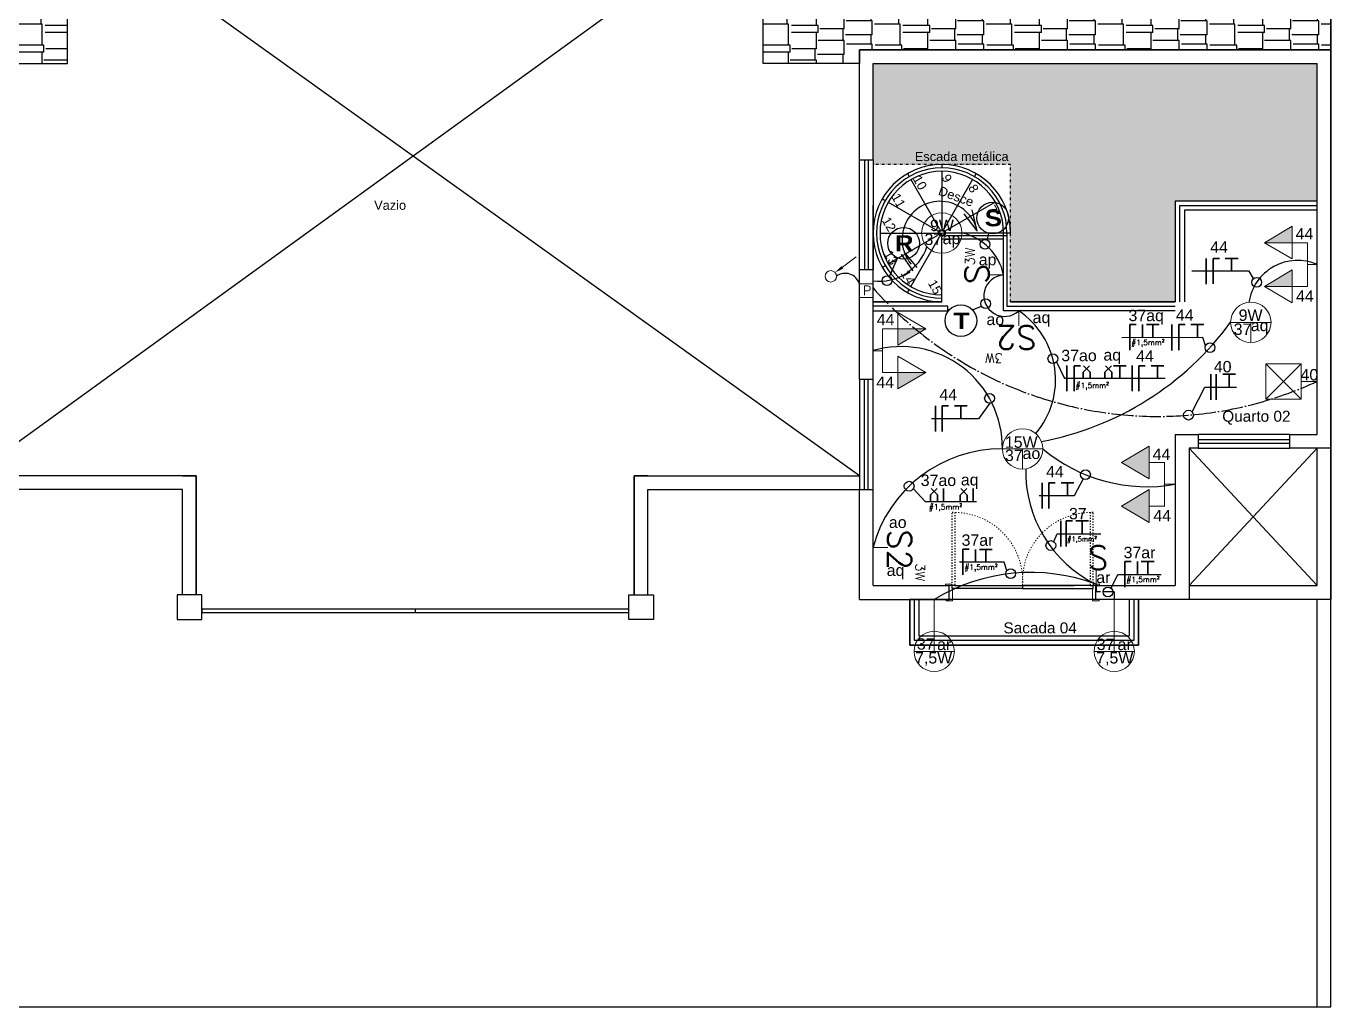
# Model space of a CAD drawing. Header units: millimetres. Extents: x 32721 to 70403, y 1490 to 13922.
# Drawn here: x 35740 to 37165, y 3643 to 4714 of the extents above; entities that cross this region are included whole.
import ezdxf
from ezdxf.enums import TextEntityAlignment as Align

# ---------------------------------------------------------------- set-up
doc = ezdxf.new("R2010")
doc.units = ezdxf.units.MM
for name, pattern in [('ACAD_ISO02W100', [15, 12, -3]), ('ACAD_ISO03W100', [30, 12, -18]), ('ACAD_ISO04W100', [30, 24, -3, 0, -3]), ('DASHDOT', [1, 0.5, -0.25, 0, -0.25]), ('DIVIDE', [31.75, 12.7, -6.35, 0, -6.35, 0, -6.35])]:
    doc.linetypes.add(name, pattern=pattern)
for name, color, linetype in [('005', 9, 'Continuous'), ('02', 2, 'Continuous'), ('03', 3, 'Continuous'), ('08', 8, 'Continuous'), ('COMODOS', 50, 'Continuous'), ('EJEL25170TP', 1, 'DASHDOT'), ('VIEWPORT', 10, 'Continuous')]:
    doc.layers.add(name, color=color, linetype=linetype)
for name, color, linetype, lineweight in [('A-DOOR', 9, 'Continuous', 9), ('EJEL05130C', 130, 'Continuous', 30), ('EJEL0550C', 50, 'Continuous', 35), ('EJEL0580C', 80, 'Continuous', 9), ('EJEL09210C', 210, 'Continuous', 9), ('EJEL25170C', 170, 'Continuous', 25), ('EJEL25170T', 170, 'ACAD_ISO02W100', 25), ('EJEL3040C', 40, 'Continuous', 9)]:
    doc.layers.add(name, color=color, linetype=linetype, lineweight=lineweight)
doc.styles.add('COTAS', font='arial.ttf', dxfattribs={"height": 12})
doc.styles.add('M_abG50', font='', dxfattribs={"width": 1.1, "height": 0.13})
doc.styles.add('ROMANS', font='romans.shx')
doc.styles.add('SR60', font='simplex', dxfattribs={"height": 0.15})
doc.styles.add('SR80', font='SIMPLEX', dxfattribs={"height": 0.1})
doc.styles.get('M_abG50').set_extended_font_data('Arial Black')

# ---------------------------------------------------------------- blocks, each defined once
blk = doc.blocks.new('A$C31A50C72')
at = {"layer": 'EJEL0580C'}
for p, q in [((0, -15.9), (0, 15.9)), ((0, 0), (-41.1, 0))]:
    blk.add_line(p, q, dxfattribs=at)
blk.add_circle((0, 0), 15.9, dxfattribs=at)
blk = doc.blocks.new('A$C4F674D86')
at = {"layer": 'EJEL0580C'}
for p, q in [((16.2, 0), (-16.2, 0)), ((16.2, 0), (-16.2, 0)), ((0, 0), (0, -16.2)), ((0, -16.2), (0, 0)), ((0, 0), (16.2, 0)), ((0, 0), (0, -16.2)), ((0, -16.2), (0, 0)), ((0, 0), (16.2, 0))]:
    blk.add_line(p, q, dxfattribs=at)
blk.add_circle((0, 0), 16.2, dxfattribs=at)
blk.add_circle((0, 0), 16.2, dxfattribs=at)
blk = doc.blocks.new('3w')
at = {"layer": 'EJEL0580C'}
blk.add_line((339.4, 2419.6), (323.2, 2419.6), dxfattribs=at)
for s, height, style, p in [('S', 25.8, 'SR80', (339.4, 2429.7)), ('3W', 10.3, 'SR60', (354.8, 2409.1))]:
    blk.add_text(s, height=height, rotation=270, dxfattribs=dict(at, style=style)).set_placement(p)
blk = doc.blocks.new('A$C5CDA3447')
at = {"layer": 'EJEL0580C'}
blk.add_line((6.6, 0), (-6.6, 0), dxfattribs=at)
at = {"layer": 'EJEL0580C', "style": 'SR80'}
blk.add_text('S', height=21.2, rotation=270, dxfattribs=at).set_placement((6.6, 7.4))
blk = doc.blocks.new('A$C3D7A1D48')
at = {"layer": 'EJEL0580C'}
blk.add_line((6.6, 0), (-6.6, 0), dxfattribs=at)
at = {"layer": 'EJEL0580C', "style": 'SR80'}
blk.add_text('S2', height=21.16, rotation=270, dxfattribs=at).set_placement((6.6, 16.1))
blk = doc.blocks.new('s2 3w')
at = {"layer": 'EJEL0580C', "xscale": 1.21732736314486, "yscale": 1.21732736314486, "zscale": 1.21732736314486}
blk.add_blockref('A$C3D7A1D48', (2289.9, 2240.1), dxfattribs=at)
at = {"layer": 'EJEL0580C', "style": 'SR60'}
blk.add_text('3W', height=10.3, rotation=270, dxfattribs=at).set_placement((2328.2, 2222.6))
blk = doc.blocks.new('A$C51C8040F')
at = {"layer": 'EJEL0580C'}
h = blk.add_hatch(color=256, dxfattribs=at)
h.dxf.hatch_style = 1
h.paths.add_polyline_path([(0, -16.9), (28.7, 0), (0, 16.9)])
for p, q in [((0, 0), (0, 16.9)), ((0, 16.9), (0, -16.9)), ((0, 16.9), (28.7, 0)), ((0, 0), (-15.9, 0)), ((28.7, 0), (0, -16.9))]:
    blk.add_line(p, q, dxfattribs=at)
blk = doc.blocks.new('tv 2 altas')
at = {"layer": 'EJEL0580C'}
for p, q in [((-37.6, 2842.2), (10, 2842.2)), ((10, 2842.2), (-13.8, 2842.2)), ((-13.8, 2842.2), (-13.8, 2830.6))]:
    blk.add_line(p, q, dxfattribs=at)
at = {"layer": 'EJEL0580C', "xscale": 1.059979705887933, "yscale": 1.059979705887933, "zscale": 1.059979705887933, "rotation": 90}
for p in [(-37.6, 2859), (10, 2859)]:
    blk.add_blockref('A$C51C8040F', p, dxfattribs=at)
blk = doc.blocks.new('tomada dupla media 01')
at = {"layer": 'EJEL0580C'}
h = blk.add_hatch(color=256, dxfattribs=at)
h.dxf.hatch_style = 1
h.paths.add_polyline_path([(1921.4, 2677.1), (1903.5, 2677.1), (1921.4, 2646.8)])
h = blk.add_hatch(color=256, dxfattribs=at)
h.dxf.hatch_style = 1
h.paths.add_polyline_path([(1969.1, 2677.1), (1951.2, 2677.1), (1969.1, 2646.8)])
for p, q in [((1969.1, 2693.8), (1921.4, 2693.8)), ((1921.4, 2693.8), (1945.2, 2693.8)), ((1921.4, 2677.1), (1921.4, 2693.8)), ((1945.2, 2693.8), (1945.2, 2704.2)), ((1969.1, 2677.1), (1969.1, 2693.8)), ((1939.2, 2677.1), (1903.5, 2677.1)), ((1921.4, 2646.8), (1903.5, 2677.1)), ((1921.4, 2677.1), (1939.2, 2677.1)), ((1939.2, 2677.1), (1921.4, 2646.8)), ((1921.4, 2677.1), (1921.4, 2646.8)), ((1986.9, 2677.1), (1951.2, 2677.1)), ((1969.1, 2646.8), (1951.2, 2677.1)), ((1969.1, 2677.1), (1986.9, 2677.1)), ((1986.9, 2677.1), (1969.1, 2646.8)), ((1969.1, 2677.1), (1969.1, 2646.8))]:
    blk.add_line(p, q, dxfattribs=at)
blk = doc.blocks.new('A$C4247474B')
at = {"layer": 'EJEL0580C'}
for p, q in [((0, 0), (31.7, 0)), ((0, 0), (0, -31.7)), ((31.7, 0), (31.7, -31.7)), ((0, -31.7), (31.7, -31.7))]:
    blk.add_line(p, q, dxfattribs=at)
at = {"layer": 'EJEL0580C', "style": 'SR80'}
blk.add_text('P', height=21.2, rotation=270, dxfattribs=at).set_placement((5.5, -8.3))
blk = doc.blocks.new('A$C1F842686')
at = {"layer": 'EJEL0580C', "linetype": 'ByBlock', "lineweight": -2}
blk.add_line((10.5, 8.1), (22.8, 17.5), dxfattribs=at)
at = {"layer": 'EJEL0580C'}
blk.add_circle((0, 0), 5.13, dxfattribs=at)
blk.add_solid([(11.3, 7), (3.7, 3.3), (9.6, 9.2)], dxfattribs=at)
blk = doc.blocks.new('A$C45B0798E')
at = {"layer": 'EJEL0580C'}
for p, q in [((-15.9, -15.9), (-15.9, 15.9)), ((-15.9, 15.9), (15.9, 15.9)), ((15.9, -15.9), (15.9, 15.9)), ((-26.9, 0), (-30.2, 0)), ((-15.9, 0), (-26.9, 0)), ((-15.9, -15.9), (15.9, -15.9))]:
    blk.add_line(p, q, dxfattribs=at)
at = {"layer": 'EJEL0580C', "ltscale": 0.015}
for p, q in [((-15.9, -15.9), (15.9, 15.9)), ((-15.9, 15.9), (15.9, -15.9))]:
    blk.add_line(p, q, dxfattribs=at)
blk = doc.blocks.new('A$C71E37391')
at = {"layer": 'EJEL0550C', "ltscale": 0.015}
for p, q in [((7, 14), (-7, 14)), ((0, 0), (0, 14))]:
    blk.add_line(p, q, dxfattribs=at)
blk = doc.blocks.new('A$C1116134A')
at = {"layer": 'EJEL0550C', "ltscale": 0.015}
for p, q in [((0, -14), (0, 14)), ((0, 14), (7, 14))]:
    blk.add_line(p, q, dxfattribs=at)
blk = doc.blocks.new('A$C33D512FD')
at = {"layer": 'EJEL0550C', "ltscale": 0.015}
for p, q in [((-3.8, 7), (3.3, 14)), ((-3.8, 0), (-3.8, 7)), ((3.8, 7), (-3.3, 14)), ((3.8, 0), (3.8, 7))]:
    blk.add_line(p, q, dxfattribs=at)

msp = doc.modelspace()

# ---------------------------------------------------------------- hatches: boundary and pattern name
at = {"layer": '08'}
h = msp.add_hatch(dxfattribs=at)
h.set_pattern_fill('AR-RSHKE', color=256, scale=0.1, angle=90)
h.set_pattern_definition([(90, (-91648.483, -81460.934), (-30.48, 64.77), [15.24, -12.7, 17.78, -7.62, 22.86, -10.16]), (90, (-91649.753, -81445.694), (-30.48, 64.77), [12.7, -48.26, 10.16, -15.24]), (90, (-91646.578, -81415.214), (-30.48, 64.77), [7.62, -78.74]), (180, (-91648.483, -81460.934), (-30.48, -21.59), [29.21, -92.71]), (180, (-91648.483, -81445.694), (-30.48, -21.59), [28.575, -93.345]), (180, (-91648.483, -81432.994), (-30.48, -21.59), [26.67, -95.25]), (180, (-91646.578, -81415.214), (-30.48, -21.59), [29.21, -92.71]), (180, (-91646.578, -81407.594), (-30.48, -21.59), [29.21, -92.71]), (180, (-91648.483, -81384.734), (-30.48, -21.59), [27.94, -93.98])])
h.paths.add_polyline_path([(35165.5, 5058.2), (35165.5, 4688.2), (35680.5, 4688.2), (35680.5, 4673.2), (35785.5, 4673.2), (35785.5, 4873.2), (35665.5, 4873.2), (35665.5, 5058.2), (35320.5, 5058.2)])
h = msp.add_hatch(dxfattribs=at)
h.set_pattern_fill('AR-RSHKE', color=256, scale=0.1, angle=90)
h.set_pattern_definition([(90, (-84493.578, -81460.934), (-30.48, 64.77), [15.24, -12.7, 17.78, -7.62, 22.86, -10.16]), (90, (-84494.848, -81445.694), (-30.48, 64.77), [12.7, -48.26, 10.16, -15.24]), (90, (-84491.673, -81415.214), (-30.48, 64.77), [7.62, -78.74]), (180, (-84493.578, -81460.934), (-30.48, -21.59), [29.21, -92.71]), (180, (-84493.578, -81445.694), (-30.48, -21.59), [28.575, -93.345]), (180, (-84493.578, -81432.994), (-30.48, -21.59), [26.67, -95.25]), (180, (-84491.673, -81415.214), (-30.48, -21.59), [29.21, -92.71]), (180, (-84491.673, -81407.594), (-30.48, -21.59), [29.21, -92.71]), (180, (-84493.578, -81384.734), (-30.48, -21.59), [27.94, -93.98])])
h.paths.add_polyline_path([(37165.5, 5058.2), (37165.5, 4688.2), (36650.5, 4688.2), (36650.5, 4673.2), (36545.5, 4673.2), (36545.5, 4873.2), (36665.5, 4873.2), (36665.5, 5058.2), (37010.5, 5058.2)])
h = msp.add_hatch(dxfattribs=at)
h.set_pattern_fill('AR-SAND', color=256, scale=0.2, angle=180)
h.set_pattern_definition([(217.5, (36355.195, 4088.2165), (0.320006, -9.788265), [0, -7.7216, 0, -8.636, 0, -8.255]), (187.5, (36355.195, 4088.217), (-8.99047, -14.3365), [0, -4.1656, 0, -6.9596, 0, -2.667]), (147.5, (36361.443, 4088.2165), (-15.81985, -0.02874), [0, -2.54, 0, -9.144, 0, -11.938]), (137.5, (36361.443, 4088.217), (-15.27113, -4.45859), [0, -1.27, 0, -5.9944, 0, -6.858])])
h.paths.add_polyline_path([(37150.5, 4523.2), (36995.5, 4523.2), (36995.5, 4413.2), (36815.5, 4413.2), (36815.5, 4563.2), (36665.5, 4563.2), (36665.5, 4673.2), (37150.5, 4673.2)])

# ---------------------------------------------------------------- linework, layer by layer
at = {"layer": '005', "color": 251}
msp.add_line((37150.5, 4253.2), (37010.5, 4103.2), dxfattribs=at)
at = {"layer": '005'}
msp.add_line((36165.5, 4073.8), (36165.5, 4077.5), dxfattribs=at)
at = {"layer": '005', "linetype": 'DIVIDE', "ltscale": 0.2}
msp.add_lwpolyline([(36815.5, 4413.2), (36815.5, 4563.2), (36665.5, 4563.2)], dxfattribs=at)
at = {"layer": '005'}
for points in [[(36995.5, 4403.2), (36808, 4403.2), (36808, 4488.2)], [(36811.7, 4488.2), (36811.7, 4408.2), (36995.5, 4408.2)], [(36665.5, 4403.2), (36747, 4403.2), (36747, 4408.2), (36665.5, 4408.2)]]:
    msp.add_lwpolyline(points, dxfattribs=at)
at = {"layer": '02', "color": 251}
for p, q in [((35680.5, 4223.2), (36545.5, 4849.4)), ((36650.5, 4223.2), (35785.5, 4842.6))]:
    msp.add_line(p, q, dxfattribs=at)
at = {"layer": '03'}
msp.add_line((36740.5, 4563.2), (36740.5, 4559.5), dxfattribs=at)
at = {"layer": '08'}
for p, q in [((36650.5, 4688.2), (37165.5, 4688.2)), ((36650.5, 4568.2), (36650.5, 4688.2)), ((37165.5, 4688.2), (37165.5, 4253.2)), ((36665.5, 4673.2), (37150.5, 4673.2)), ((36665.5, 4568.2), (36665.5, 4673.2)), ((37091.1, 4673.2), (37150.5, 4673.2)), ((37150.5, 4268.2), (37150.5, 4673.2)), ((36650.5, 4568.2), (36665.5, 4568.2)), ((36650.5, 4448.2), (36650.5, 4568.2)), ((36665.5, 4568.2), (36665.5, 4448.2)), ((36703, 4553.2), (36704.8, 4549.9)), ((36706.7, 4546.7), (36738.1, 4492.3)), ((36740.5, 4555.7), (36740.5, 4493)), ((36774.2, 4546.7), (36742.8, 4492.3)), ((36778, 4553.2), (36776.1, 4549.9)), ((36665.5, 4328.2), (36665.5, 4518.2)), ((36675.5, 4525.7), (36678.8, 4523.8)), ((36682, 4522), (36736.3, 4490.6)), ((36798.9, 4522), (36744.6, 4490.6)), ((37150.5, 4523.2), (36995.5, 4523.2)), ((36779.3, 4490.5), (36765, 4509.2)), ((36779.3, 4490.5), (36773.7, 4513.6)), ((36673, 4488.2), (36735.7, 4488.2)), ((36682, 4454.5), (36736.3, 4485.8)), ((36706.7, 4429.8), (36738.1, 4484.1)), ((36740.5, 4413.2), (36740.5, 4483.5)), ((36815.5, 4488.2), (36745.2, 4488.2)), ((36696.1, 4465.3), (36709, 4447.1)), ((36699.2, 4467.7), (36713.4, 4450.5)), ((36650.5, 4328.2), (36650.5, 4448.2)), ((36665.5, 4448.2), (36650.5, 4448.2)), ((36675.5, 4450.7), (36678.8, 4452.6)), ((36703, 4423.3), (36704.8, 4426.5)), ((36665.5, 4413.2), (36740.5, 4413.2)), ((36815.5, 4413.2), (36995.5, 4413.2)), ((36650.5, 4328.2), (36650.5, 4208.2)), ((36665.5, 4328.2), (36650.5, 4328.2)), ((36665.5, 4208.2), (36665.5, 4328.2)), ((36995.5, 4268.2), (36995.5, 4103.2)), ((37020.5, 4268.2), (37020.5, 4253.2)), ((37120.5, 4268.2), (37020.5, 4268.2)), ((37120.5, 4268.2), (37150.5, 4268.2)), ((37120.5, 4253.2), (37120.5, 4268.2)), ((37010.5, 4253.2), (37010.5, 4088.2)), ((37020.5, 4253.2), (37010.5, 4253.2)), ((37010.5, 4253.2), (37150.5, 4103.2)), ((37020.5, 4253.2), (37120.5, 4253.2)), ((37165.5, 4253.2), (37120.5, 4253.2)), ((37150.5, 4103.2), (37150.5, 4253.2)), ((37165.5, 4253.2), (37165.5, 4088.2)), ((37165.5, 4253.2), (37165.5, 4088.2)), ((36650.5, 4088.2), (36650.5, 4208.2)), ((36650.5, 4208.2), (36665.5, 4208.2)), ((36665.5, 4103.2), (36665.5, 4208.2)), ((36828.7, 4103.2), (36885.2, 4103.2)), ((36828.7, 4103.2), (36885.2, 4103.2)), ((36885.2, 4103.2), (36828.7, 4103.2)), ((36885.2, 4103.2), (36828.7, 4103.2)), ((37010.5, 4103.2), (37150.5, 4103.2)), ((37165.5, 4088.2), (37010.5, 4088.2))]:
    msp.add_line(p, q, dxfattribs=at)
at = {"layer": '08', "color": 9}
for p, q in [((36656, 4568.2), (36656, 4448.2)), ((36660, 4568.2), (36660, 4448.2)), ((36656, 4208.2), (36656, 4328.2)), ((36660, 4208.2), (36660, 4328.2)), ((37020.5, 4262.7), (37120.5, 4262.7)), ((37020.5, 4258.7), (37120.5, 4258.7))]:
    msp.add_line(p, q, dxfattribs=at)
at = {"layer": '08', "ltscale": 0.9}
for p, q in [((36995.5, 4268.2), (37020.5, 4268.2)), ((36665.5, 4103.2), (36748.7, 4103.2)), ((36748.7, 4088.2), (36748.7, 4103.2)), ((36908.7, 4088.2), (36908.7, 4103.2)), ((36908.7, 4103.2), (36995.5, 4103.2)), ((36650.5, 4088.2), (36748.7, 4088.2)), ((37010.5, 4088.2), (36908.7, 4088.2))]:
    msp.add_line(p, q, dxfattribs=at)
at = {"layer": '08'}
for points in [[(35165.5, 3643.2), (37165.5, 3643.2), (37165.5, 5643.2), (35165.5, 5643.2)], [(35905.3, 4066.2), (35932.3, 4066.2), (35932.3, 4093.2), (35905.3, 4093.2)], [(36425.6, 4066.2), (36398.6, 4066.2), (36398.6, 4093.2), (36425.6, 4093.2)], [(35932.3, 4073.8), (36398.6, 4073.8), (36398.6, 4077.5), (35932.3, 4077.5)], [(36955.3, 4088.2), (36705.6, 4088.2), (36705.6, 4038.2), (36955.3, 4038.2)]]:
    msp.add_lwpolyline(points, close=True, dxfattribs=at)
for points in [[(35380.5, 5058.2), (35320.5, 5058.2), (35320.5, 5058.2), (35165.5, 5058.2), (35165.5, 4688.2), (35680.5, 4688.2), (35680.5, 4673.2), (35785.5, 4673.2), (35785.5, 4873.2), (35665.5, 4873.2), (35665.5, 5058.2), (35605.5, 5058.2)], [(36950.5, 5058.2), (37010.5, 5058.2), (37010.5, 5058.2), (37165.5, 5058.2), (37165.5, 4688.2), (36650.5, 4688.2), (36650.5, 4673.2), (36545.5, 4673.2), (36545.5, 4873.2), (36665.5, 4873.2), (36665.5, 5058.2), (36725.5, 5058.2)], [(37150.5, 4523.2), (36995.5, 4523.2), (36995.5, 4413.2), (36815.5, 4413.2)], [(37000.5, 4413.2), (37000.5, 4518.2), (37150.5, 4518.2)], [(37150.5, 4513.2), (37005.5, 4513.2), (37005.5, 4413.2)], [(37150.5, 4513.2), (37005.5, 4513.2), (37005.5, 4413.2)], [(36995.5, 4403.2), (36808, 4403.2), (36808, 4481.7), (36740.5, 4481.7)], [(36745.2, 4485.7), (36811.7, 4485.7), (36811.7, 4408.2), (36995.5, 4408.2)], [(36740.5, 4413.2), (36665.5, 4413.2)], [(35926.3, 4093.2), (35926.3, 4223.2), (35680.5, 4223.2)], [(35911.3, 4223.2), (35926.3, 4223.2), (35926.3, 4093.2), (35911.3, 4093.2), (35911.3, 4208.2)], [(36404.6, 4093.2), (36404.6, 4223.2), (36650.5, 4223.2)], [(36419.6, 4223.2), (36404.6, 4223.2), (36404.6, 4093.2), (36419.6, 4093.2), (36419.6, 4208.2)], [(35911.3, 4093.2), (35911.3, 4208.2), (35680.5, 4208.2)], [(36419.6, 4093.2), (36419.6, 4208.2), (36650.5, 4208.2)], [(35180.5, 4088.2), (35180.5, 3643.2), (37150.5, 3643.2), (37150.5, 4088.2)], [(36955.3, 4088.2), (36955.3, 4038.2), (36705.6, 4038.2), (36705.6, 4088.2)], [(36950.3, 4088.2), (36950.3, 4043.2), (36710.6, 4043.2), (36710.6, 4088.2)], [(36945.3, 4088.2), (36945.3, 4048.2), (36715.6, 4048.2), (36715.6, 4088.2)]]:
    msp.add_lwpolyline(points, dxfattribs=at)
for radius in [3.8, 2.69]:
    msp.add_circle((36740.5, 4488.2), radius, dxfattribs=at)
for centre, radius, start, end in [((36740.5, 4488.2), 75, 0, 270), ((36740.5, 4488.2), 71.2, 0, 270), ((36740.5, 4488.2), 67.5, 0, 270), ((36738.7, 4481.3), 41.6, 12.7057, 220.3107)]:
    msp.add_arc(centre, radius, start, end, dxfattribs=at)
at = {"layer": 'A-DOOR', "linetype": 'ACAD_ISO03W100', "lineweight": 25, "ltscale": 0.1}
for p, q in [((36751.7, 4183.3), (36754.7, 4183.3)), ((36751.7, 4103.2), (36751.7, 4183.2)), ((36754.7, 4183.2), (36754.7, 4103.2)), ((36905.7, 4183.2), (36902.7, 4183.2)), ((36902.7, 4183.2), (36902.7, 4103.2)), ((36905.7, 4103.2), (36905.7, 4183.2))]:
    msp.add_line(p, q, dxfattribs=at)
at = {"layer": 'A-DOOR', "lineweight": 18}
for p, q in [((36744.7, 4103.2), (36744.7, 4104.7)), ((36744.7, 4104.7), (36751.7, 4104.7)), ((36912.7, 4104.7), (36905.7, 4104.7)), ((36912.7, 4103.2), (36912.7, 4104.7)), ((36751.7, 4103.2), (36748.7, 4103.2)), ((36748.7, 4103.2), (36751.7, 4103.2)), ((36751.7, 4103.2), (36751.7, 4100.2)), ((36751.7, 4100.2), (36752.2, 4100.2)), ((36752.2, 4100.2), (36752.2, 4088.2)), ((36905.2, 4100.2), (36905.2, 4088.2)), ((36905.7, 4100.2), (36905.2, 4100.2)), ((36905.7, 4103.2), (36908.7, 4103.2)), ((36908.7, 4103.2), (36905.7, 4103.2)), ((36905.7, 4103.2), (36905.7, 4100.2)), ((36745.2, 4086.7), (36745.2, 4088.2)), ((36752.2, 4086.7), (36745.2, 4086.7)), ((36748.7, 4088.2), (36752.2, 4088.2)), ((36752.2, 4088.2), (36748.7, 4088.2)), ((36752.2, 4088.2), (36752.2, 4086.7)), ((36908.7, 4088.2), (36905.2, 4088.2)), ((36905.2, 4088.2), (36905.2, 4086.7)), ((36905.2, 4088.2), (36908.7, 4088.2)), ((36905.2, 4086.7), (36912.2, 4086.7)), ((36912.2, 4086.7), (36912.2, 4088.2))]:
    msp.add_line(p, q, dxfattribs=at)
at = {"layer": 'A-DOOR', "lineweight": 25}
for p, q in [((36754.7, 4103.2), (36751.7, 4103.2)), ((36751.7, 4100.2), (36751.7, 4103.2)), ((36828.7, 4100.2), (36751.7, 4100.2)), ((36754.7, 4103.2), (36828.7, 4103.2)), ((36828.7, 4103.2), (36828.7, 4100.2)), ((36902.7, 4103.2), (36828.7, 4103.2)), ((36828.7, 4103.2), (36828.7, 4100.2)), ((36828.7, 4100.2), (36905.7, 4100.2)), ((36902.7, 4103.2), (36905.7, 4103.2)), ((36905.7, 4100.2), (36905.7, 4103.2))]:
    msp.add_line(p, q, dxfattribs=at)
at = {"layer": 'A-DOOR', "linetype": 'ACAD_ISO03W100', "lineweight": 18, "ltscale": 0.1}
for centre, start, end in [((36754, 4108.2), 356.1506, 89.4272), ((36903.5, 4108.2), 90.5728, 183.8494)]:
    msp.add_arc(centre, 74.9, start, end, dxfattribs=at)
at = {"layer": 'EJEL05130C'}
for p, q in [((36790.5, 4481.7), (36791.9, 4488.2)), ((36683.4, 4440.9), (36691.9, 4460.2)), ((37076.1, 4446.6), (37013.4, 4446.6)), ((37080.9, 4438.5), (37076.1, 4446.6)), ((36774, 4404.2), (36783.7, 4408.3)), ((37025.5, 4374.2), (36937.3, 4373.8)), ((37028.4, 4365), (37025.5, 4374.2)), ((36865.8, 4347.6), (36874.5, 4329.4)), ((36984.4, 4329.4), (36874.5, 4329.4)), ((37013.9, 4292.9), (37027.7, 4320.1)), ((37027.7, 4320.1), (37062.4, 4320.1)), ((36792.8, 4302.4), (36780.4, 4285.5)), ((36780.4, 4285.5), (36729.3, 4285.5)), ((36894.8, 4219.8), (36884.9, 4201.4)), ((36709.4, 4209.1), (36722.3, 4195.2)), ((36722.3, 4195.2), (36778.3, 4195.1)), ((36884.9, 4201.4), (36846.7, 4201.4)), ((36862.7, 4151.3), (36866.6, 4159.9)), ((36866.6, 4159.9), (36914.3, 4159.9)), ((36808.6, 4128.8), (36759.8, 4128.8)), ((36811.6, 4119.9), (36808.6, 4128.8)), ((36925.4, 4100.3), (36932.8, 4115.3)), ((36932.8, 4115.3), (36980.1, 4115.3))]:
    msp.add_line(p, q, dxfattribs=at)
for centre in [(36796.1, 4504.6), (36698.7, 4477.1), (36761.3, 4392.5)]:
    msp.add_circle(centre, 17.3, dxfattribs=at)
at = {"layer": 'EJEL05130C', "ltscale": 0.001}
for centre in [(36787.6, 4476), (36680.7, 4436.3), (37084.5, 4434.5), (36788.3, 4411), (37033.4, 4363.1), (36861.8, 4351.1), (36792.6, 4307.8), (37009.9, 4289.4), (36897.4, 4224.5), (36704.8, 4211.8), (36859.6, 4147), (36815.6, 4116.4), (36921.9, 4096.3)]:
    msp.add_circle(centre, 5.33, dxfattribs=at)
at = {"layer": 'EJEL0550C', "ltscale": 0.015}
for p, q in [((37029.4, 4432.5), (37029.4, 4460.6)), ((36945.8, 4360.3), (36945.8, 4388.3)), ((36945.8, 4388.3), (36952.8, 4388.3)), ((36959.6, 4374.2), (36959.6, 4388.2)), ((36977.9, 4388.2), (36963.9, 4388.2)), ((36970.9, 4374.2), (36970.9, 4388.2)), ((36970.9, 4388.2), (36977.9, 4388.2)), ((36991.9, 4360.1), (36991.9, 4388.2)), ((36877.2, 4315.4), (36877.2, 4343.5)), ((36948.4, 4315.4), (36948.4, 4343.5)), ((37034.5, 4306.1), (37034.5, 4334.1)), ((37034.5, 4306.1), (37034.5, 4334.1)), ((37040.2, 4306.1), (37040.2, 4334.1)), ((37040.2, 4306.1), (37040.2, 4334.1)), ((36733.7, 4271.5), (36733.7, 4299.5)), ((36742.2, 4195.1), (36742.2, 4209.1)), ((36774.6, 4195.1), (36774.6, 4209.1)), ((36850.1, 4187.4), (36850.1, 4215.4)), ((36870.6, 4145.8), (36870.6, 4173.9)), ((36763.5, 4114.9), (36763.5, 4143)), ((36763.5, 4143), (36770.5, 4143)), ((36777.3, 4128.8), (36777.3, 4142.8)), ((36795.6, 4142.8), (36781.6, 4142.8)), ((36788.6, 4128.8), (36788.6, 4142.8)), ((36940.4, 4101.4), (36940.4, 4129.5)), ((36940.4, 4129.5), (36947.4, 4129.5)), ((36954.1, 4115.3), (36954.1, 4129.4)), ((36972.4, 4129.4), (36958.4, 4129.4)), ((36965.4, 4115.3), (36965.4, 4129.4)), ((36965.4, 4129.4), (36972.4, 4129.4))]:
    msp.add_line(p, q, dxfattribs=at)
at = {"layer": 'EJEL25170C'}
for centre, radius, start, end in [((36749.9, 4430.3), 59.3, 11.8422, 77.8191), ((36671.8, 4490.9), 55.4, 263.4203, 341.4465), ((37129, 4404.7), 53.6, 66.3981, 171.5529), ((36634.9, 4427.8), 16.4, 18.0471, 125.3272), ((36809.1, 4419.8), 22.6, 92.9561, 312.8451), ((36774.4, 4328), 90.4, 319.4261, 56.3162), ((36788.7, 4586.1), 331, 280.5153, 323.8307), ((36696.2, 4253.7), 110.5, 359.3753, 106.1766), ((36805.5, 4107.5), 145, 89.5293, 164.9918), ((36964.9, 4389.8), 178.6, 230.2724, 279.8691), ((36968.7, 4227.6), 136.6, 178.6661, 244.167), ((36837.8, 3913.4), 204.2, 69.5223, 121.1269)]:
    msp.add_arc(centre, radius, start, end, dxfattribs=at)
at = {"layer": 'EJEL25170T'}
for p, q in [((36909.2, 4104.7), (36909.2, 4096.3)), ((36928.8, 4096.3), (36909.2, 4096.3)), ((36928.8, 4096.3), (36928.8, 4088.2))]:
    msp.add_line(p, q, dxfattribs=at)
at = {"layer": 'EJEL25170TP', "linetype": 'ACAD_ISO04W100'}
msp.add_arc((36976.5, 4702.9), 414.9, 221.424, 294.7869, dxfattribs=at)

# ---------------------------------------------------------------- block references
at = {"layer": 'EJEL0550C'}
for name, p in [('A$C1116134A', (37036.7, 4446.6)), ('A$C71E37391', (37057, 4446.6)), ('A$C1116134A', (36999.2, 4374.2)), ('A$C71E37391', (37019.6, 4374.2)), ('A$C1116134A', (36884.9, 4329.4)), ('A$C33D512FD', (36898.6, 4329.4)), ('A$C33D512FD', (36922.5, 4329.4)), ('A$C71E37391', (36935, 4329.4)), ('A$C1116134A', (36955.7, 4329.4)), ('A$C71E37391', (36976.1, 4329.4)), ('A$C71E37391', (37054.3, 4320.1)), ('A$C71E37391', (37054.3, 4320.1)), ('A$C1116134A', (36740.9, 4285.5)), ('A$C71E37391', (36761.3, 4285.5)), ('A$C33D512FD', (36732, 4195.2)), ('A$C33D512FD', (36764.4, 4195.1)), ('A$C1116134A', (36857.4, 4201.4)), ('A$C71E37391', (36877.7, 4201.4)), ('A$C1116134A', (36876.3, 4159.9)), ('A$C71E37391', (36893.8, 4159.9))]:
    msp.add_blockref(name, p, dxfattribs=at)
at = {"layer": 'EJEL0580C'}
for name, p, xscale, yscale, zscale in [('A$C4F674D86', (36740.5, 4488.2), 1.361119759999958, 1.361119759999958, 1.361119759999958), ('A$C1F842686', (36619.2, 4441), 1.21732736314486, 1.21732736314486, 1.21732736314486), ('A$C4F674D86', (37078, 4390.7), 1.361119759999958, 1.361119759999958, 1.361119759999958), ('A$C4F674D86', (36828.7, 4252.5), 1.361119759999958, 1.361119759999958, 1.361119759999958)]:
    msp.add_blockref(name, p, dxfattribs=dict(at, xscale=xscale, yscale=yscale, zscale=zscale))
for name, p, xscale, yscale, zscale, rotation in [('A$C45B0798E', (37113.7, 4326.2), 1.21732736314486, 1.21732736314486, 1.21732736314486, 180), ('A$C5CDA3447', (36909.2, 4112.8), 1.21732736314486, 1.21732736314486, 1.21732736314486, 90.00000000001124), ('A$C31A50C72', (36732.2, 4031.4), 1.382703046038086, 1.382703046038086, 1.382703046038086, 270), ('A$C31A50C72', (36928.8, 4031.4), 1.382703046038086, 1.382703046038086, 1.382703046038086, 270)]:
    msp.add_blockref(name, p, dxfattribs=dict(at, xscale=xscale, yscale=yscale, zscale=zscale, rotation=rotation))
at = {"layer": 'EJEL09210C', "xscale": 0.4756273539377351, "yscale": 0.4756273539377351, "zscale": 0.4756273539377351, "rotation": 90}
msp.add_blockref('A$C4247474B', (36650.5, 4417.8), dxfattribs=at)
at = {"layer": 'VIEWPORT'}
for name, p, rotation in [('tomada dupla media 01', (34446.2, 6399.1), 270), ('3w', (37131.2, 6862.1), 180), ('tomada dupla media 01', (39369.7, 2414.5), 89.99999999999999), ('s2 3w', (34584.4, 6685), 269.9999999999882), ('tv 2 altas', (39826.1, 4227.7), 89.99999999999999)]:
    msp.add_blockref(name, p, dxfattribs=dict(at, rotation=rotation))
msp.add_blockref('s2 3w', (34383.6, 1904.9), dxfattribs=at)

# ---------------------------------------------------------------- texts
at = {"layer": '08', "char_height": 10, "width": 10, "attachment_point": 5, "rotation": 300, "style": 'COTAS'}
for s, insert in [('10', (36716.6, 4543.3)), ('9', (36746, 4547.9)), ('8', (36775.1, 4536.9)), ('11', (36693.3, 4523.7)), ('7', (36795.6, 4514.2)), ('12', (36682.9, 4497.9)), ('13', (36684.9, 4461.4)), ('14', (36703.5, 4440)), ('15', (36733.1, 4429.3))]:
    msp.add_mtext(s, dxfattribs=dict(at, insert=insert))
at = {"layer": 'COMODOS', "style": 'COTAS'}
for s, p in [('Escada metálica', (36711, 4566.8, -0.9)), ('Vazio', (36120.5, 4513.6, -0.9))]:
    msp.add_text(s, height=10, rotation=0.0457, dxfattribs=at).set_placement(p)
for s, p in [('Quarto 02', (37046.8, 4282.2)), ('Sacada 04', (36807.8, 4051.1))]:
    msp.add_text(s, height=12, dxfattribs=at).set_placement(p)
at = {"layer": 'COMODOS', "insert": (36756.1, 4528.2), "char_height": 10, "width": 46, "attachment_point": 5, "rotation": 340, "style": 'COTAS'}
msp.add_mtext('Desce', dxfattribs=at)
at = {"layer": 'EJEL05130C', "style": 'COTAS'}
for s, p in [('9W', (36727.6, 4490.3)), ('44', (37126.9, 4481.2)), ('37', (36721.6, 4475.2)), ('ap', (36741.4, 4476.1)), ('44', (37033.6, 4466.7)), ('ap', (36780.8, 4453)), ('44', (37127.4, 4413.2)), ('37aq', (36944.4, 4392)), ('44', (36996.2, 4392.4)), ('9W', (37064.7, 4392.3)), ('44', (36669.5, 4387.5)), ('ao', (36789.3, 4387.7)), ('aq', (36839.7, 4389.9)), ('37', (37059.3, 4377)), ('aq', (37078, 4381.1)), ('37ao', (36871, 4348.3)), ('aq', (36917, 4348.9)), ('44', (36952.7, 4347.7)), ('40', (37037.6, 4336.1)), ('40', (37132.3, 4327.3)), ('44', (36669, 4319.1)), ('44', (36737.9, 4305.6)), ('15W', (36809.4, 4253.7)), ('37', (36809.5, 4239.3)), ('ao', (36828.7, 4241.5)), ('44', (36970.8, 4240.5)), ('44', (36854.4, 4221.5)), ('37ao', (36717.5, 4212)), ('aq', (36761.3, 4212.6)), ('ao', (36682.7, 4166.2)), ('37', (36879.4, 4175.6)), ('44', (36971.6, 4173.5)), ('37ar', (36762.1, 4146.7)), ('37ar', (36939, 4133.2)), ('aq', (36680.3, 4113.8)), ('ar', (36909.2, 4106)), ('37', (36713.3, 4033.3)), ('ar', (36735.4, 4032.8)), ('37', (36909.7, 4032.9)), ('ar', (36932.5, 4032.8)), ('7,5W', (36711.3, 4018.2)), ('7,5W', (36909.1, 4018.2))]:
    msp.add_text(s, height=12.44, dxfattribs=at).set_placement(p)
at = {"layer": 'EJEL0550C', "color": 2, "style": 'ROMANS'}
for height, p in [(5.93, (36947.5, 4365.8)), (5.93, (36886.7, 4318.9)), (5.93, (36726.4, 4186.2)), (5.31, (36877.3, 4151.4)), (5.93, (36765.2, 4120.5)), (5.93, (36942.1, 4107))]:
    msp.add_text('#1,5mm²', height=height, dxfattribs=at).set_placement(p)
at = {"layer": 'EJEL3040C', "style": 'M_abG50'}
for s, p in [('S', (36796.8, 4504.5)), ('R', (36699.4, 4477)), ('T', (36762, 4392.4))]:
    msp.add_text(s, height=17.8, dxfattribs=at).set_placement(p, align=Align.MIDDLE_CENTER)

doc.saveas('drawing.dxf')
